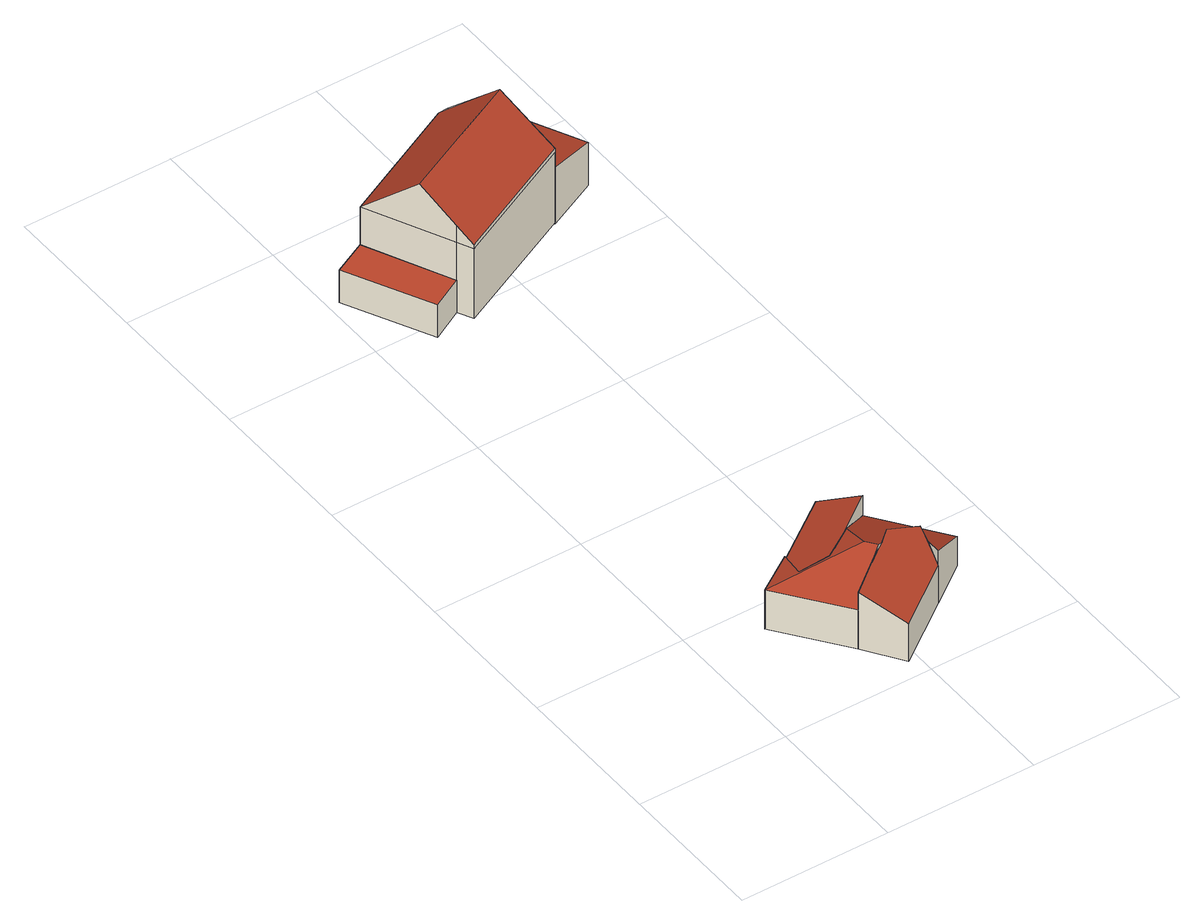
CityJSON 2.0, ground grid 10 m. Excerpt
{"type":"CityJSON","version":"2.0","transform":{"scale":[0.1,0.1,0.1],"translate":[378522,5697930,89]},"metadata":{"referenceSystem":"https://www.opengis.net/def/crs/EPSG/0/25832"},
"CityObjects":{
"building1":{"type":"Building","attributes":{"Gemeindeschluessel":"05911000","Geometrietyp2DReferenz":"3000","function":"31001_2090"},"children":["building1-1","building1-2","building1-3"]},
"building1-1":{"type":"BuildingPart","attributes":{"roofType":"2100","measuredHeight":4.27,"storeysAboveGround":1},"parents":["building1"],"geometry":[{"type":"Solid","lod":"2","boundaries":[[[[0,1,2,3,4]],[[4,3,5,6]],[[7,8,9,10,11,0,4,6]],[[2,12,13,5,3]],[[10,9,14]],[[1,0,11]],[[12,2,1,14]],[[1,11,10,14]],[[15,14,9,8]],[[13,12,14,15]],[[15,8,7]],[[5,13,15,7,6]]]],"semantics":{"surfaces":[{"type":"WallSurface"},{"type":"RoofSurface"},{"type":"GroundSurface"},{"type":"ClosureSurface"}],"values":[[0,0,1,2,0,0,3,3,0,3,0,3]]}}]},
"building1-2":{"type":"BuildingPart","attributes":{"roofType":"2100","measuredHeight":3.72,"storeysAboveGround":1},"parents":["building1"],"geometry":[{"type":"Solid","lod":"2","boundaries":[[[[16,17,18,19]],[[20,21,22,17,16]],[[23,24,20,16,19,25,26]],[[18,17,22,27,28]],[[18,28,25,19]],[[29,21,20,24]],[[22,21,23,26,27]],[[21,29,24,23]],[[28,27,26,25]]]],"semantics":{"surfaces":[{"type":"WallSurface"},{"type":"RoofSurface"},{"type":"GroundSurface"},{"type":"ClosureSurface"}],"values":[[0,0,1,2,3,0,3,3,3]]}}]},
"building1-3":{"type":"BuildingPart","attributes":{"roofType":"5000","measuredHeight":4.51,"storeysAboveGround":1},"parents":["building1"],"geometry":[{"type":"Solid","lod":"2","boundaries":[[[[30,19,18,31,32]],[[33,34,22,21]],[[35,6,5,34,33]],[[32,31,2,1]],[[29,24,36,37,30,32,38]],[[11,39,38,32,1]],[[21,29,38,39,10,14,15,7,35,33]],[[18,28,27,22,34,5,13,12,2,31]],[[19,30,37,25]],[[28,18,19,25]],[[25,37,36,26]],[[27,28,25,26]],[[26,36,23]],[[22,27,26,23,21]],[[6,35,7]],[[13,5,6,7,15]],[[13,15,14,12]],[[2,12,14,1]],[[24,23,36]],[[23,24,29,21]],[[39,11,10]],[[10,11,1,14]]]],"semantics":{"surfaces":[{"type":"WallSurface"},{"type":"RoofSurface"},{"type":"GroundSurface"},{"type":"ClosureSurface"}],"values":[[0,0,0,0,1,1,1,2,0,3,0,3,0,3,0,3,3,3,0,3,0,3]]}}]},
"building2":{"type":"Building","attributes":{"Gemeindeschluessel":"05911000","Geometrietyp2DReferenz":"3000","function":"31001_2463","roofType":"1000","measuredHeight":2.4,"storeysAboveGround":1},"geometry":[{"type":"Solid","lod":"2","boundaries":[[[[40,41,42,43]],[[44,45,41,40]],[[46,47,45,44]],[[43,42,47,46]],[[44,40,43,46]],[[41,45,47,42]]]],"semantics":{"surfaces":[{"type":"WallSurface"},{"type":"RoofSurface"},{"type":"GroundSurface"}],"values":[[0,0,0,0,1,2]]}}]},
"building3":{"type":"Building","attributes":{"Gemeindeschluessel":"05911000","Geometrietyp2DReferenz":"3000","function":"31001_1010","roofType":"3100","measuredHeight":8.56,"storeysAboveGround":2},"address":[{"country":"Germany","locality":"Bochum","thoroughfareNumber":"59","thoroughfareName":"Oveneystr."}],"geometry":[{"type":"Solid","lod":"2","boundaries":[[[[48,49,50,51]],[[52,53,49,48]],[[54,55,53,52]],[[56,45,55,54]],[[57,41,45,56]],[[51,50,41,57]],[[58,59,60,51,57]],[[59,58,61,62,63]],[[63,62,54,52]],[[62,61,56,54]],[[61,58,57,56]],[[60,59,63,52,48]],[[60,48,51]],[[49,53,55,45,41,50]]]],"semantics":{"surfaces":[{"type":"WallSurface"},{"type":"RoofSurface"},{"type":"GroundSurface"}],"values":[[0,0,0,0,0,0,1,1,0,0,0,0,0,2]]}}]},
"building4":{"type":"Building","attributes":{"Gemeindeschluessel":"05911000","Geometrietyp2DReferenz":"3000","function":"31001_2723","roofType":"2100","measuredHeight":4.17,"storeysAboveGround":1},"geometry":[{"type":"Solid","lod":"2","boundaries":[[[[64,65,66,67]],[[68,69,65,64]],[[70,71,69,68]],[[67,66,71,70]],[[68,64,67,70]],[[65,69,71,66]]]],"semantics":{"surfaces":[{"type":"WallSurface"},{"type":"RoofSurface"},{"type":"GroundSurface"}],"values":[[0,0,0,0,1,2]]}}]}
},
"vertices":[
[71,30,54],[71,30,41],[71,30,12],[88,5,12],[88,5,40],[130,36,12],[130,36,40],[134,52,45],[136,62,48],[115,65,54],[106,57,54],[96,50,54],[115,65,12],[136,62,12],[115,65,48],[136,62,41],
[108,124,36],[108,124,12],[65,93,12],[65,93,36],[124,101,49],[124,101,34],[124,101,12],[84,72,49],[97,81,49],[59,71,43],[78,68,49],[78,68,12],[59,71,12],[101,84,48],
[65,93,39],[38,74,12],[38,74,41],[157,56,34],[157,56,12],[130,36,51],[78,68,51],[59,71,46],[97,61,57],[102,54,57],
[29,456,29],[29,456,5],[7,445,5],[7,445,29],[56,400,29],[56,400,5],[35,389,29],[35,389,5],
[114,491,57],[114,491,5],[111,496,5],[111,496,57],[145,431,57],[145,431,5],[61,390,57],[61,390,5],[56,400,57],[29,456,57],[46,422,90],[129,462,90],[114,491,63],[56,400,70],[61,390,60],[145,431,60],
[145,431,46],[145,431,4],[179,447,4],[179,447,36],[114,491,46],[114,491,4],[149,508,36],[149,508,4]
]}
